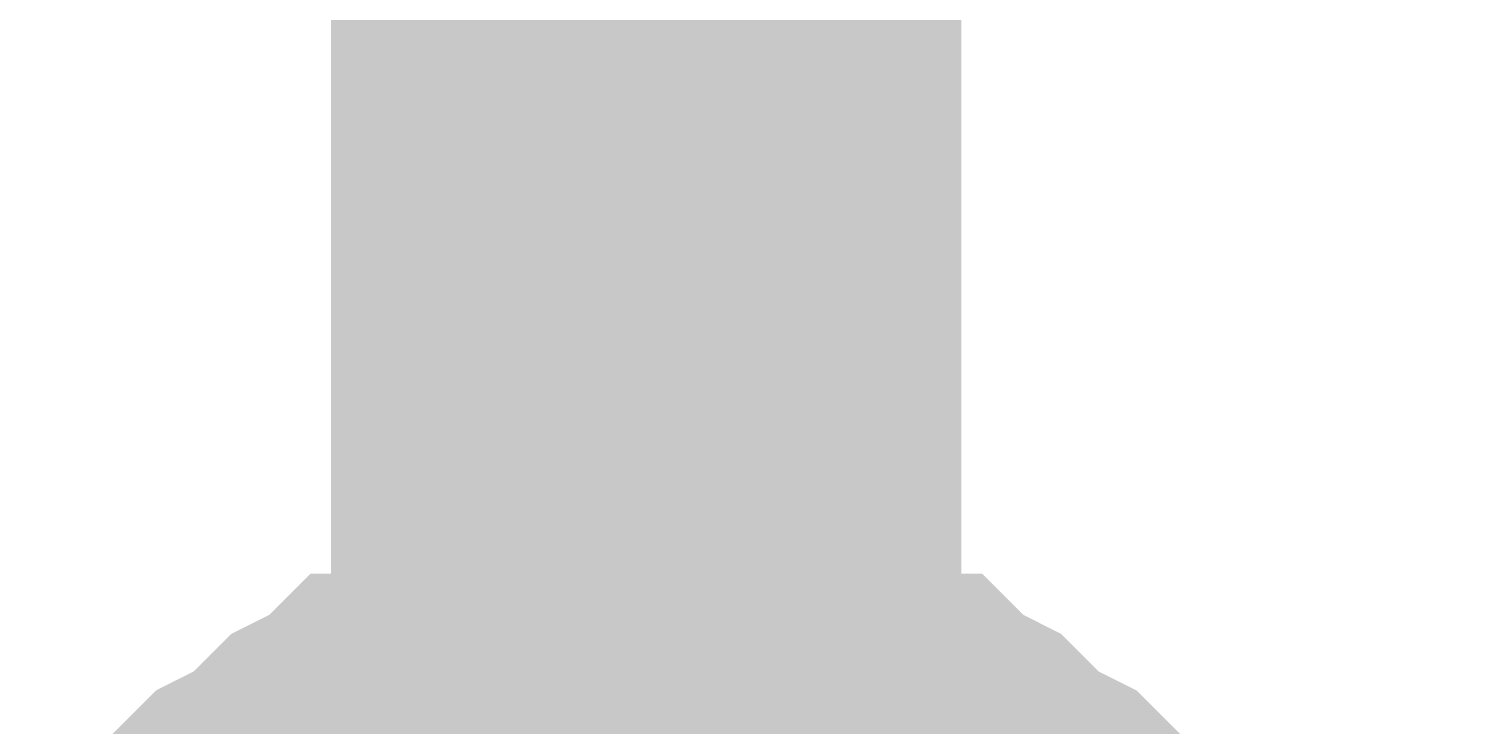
# Model space of a CAD drawing. Header units: inches. Extents: x 0 to 841, y 0 to 594.
# Drawn here: x 471.779 to 473.499, y 265.662 to 266.489 of the extents above; entities that cross this region are included whole.
import ezdxf

# ---------------------------------------------------------------- set-up
doc = ezdxf.new("R2010")
doc.units = ezdxf.units.IN
doc.layers.add('Sheet', color=255, linetype='Continuous')

msp = doc.modelspace()

# ---------------------------------------------------------------- linework, layer by layer
at = {"layer": 'Sheet'}
for points in [[(487.5141, 269.9816, 0.7493, 0.7493, 0), (472.5123, 269.9816, 0.7493, 0.7493, 0), (472.5123, 264.9957, 0.7493, 0.7493, 0), (472.5123, 259.9873, 0.7493, 0.7493, 0)], [(471.9284, 265.4673, 0.2997, 0.2997, 0), (471.9508, 265.5123, 0.2997, 0.2997, 0), (471.9733, 265.5347, 0.2997, 0.2997, 0), (471.9958, 265.5572, 0.2997, 0.2997, 0), (472.0182, 265.5796, 0.2997, 0.2997, 0), (472.0631, 265.6021, 0.2997, 0.2997, 0), (472.0856, 265.6245, 0.2997, 0.2997, 0), (472.108, 265.647, 0.2997, 0.2997, 0), (472.153, 265.6695, 0.2997, 0.2997, 0), (472.1754, 265.6919, 0.2997, 0.2997, 0), (472.2203, 265.6919, 0.2997, 0.2997, 0), (472.2428, 265.7144, 0.2997, 0.2997, 0), (472.2877, 265.7144, 0.2997, 0.2997, 0), (472.3102, 265.7368, 0.2997, 0.2997, 0), (472.3551, 265.7368, 0.2997, 0.2997, 0), (472.4, 265.7593, 0.2997, 0.2997, 0), (472.4225, 265.7593, 0.2997, 0.2997, 0), (472.4674, 265.7593, 0.2997, 0.2997, 0), (472.5123, 265.7593, 0.2997, 0.2997, 0)], [(471.9284, 265.4673, 0.2997, 0.2997, 0), (471.9508, 265.5123, 0.2997, 0.2997, 0), (471.9733, 265.5347, 0.2997, 0.2997, 0), (471.9958, 265.5572, 0.2997, 0.2997, 0), (472.0182, 265.5796, 0.2997, 0.2997, 0), (472.0631, 265.6021, 0.2997, 0.2997, 0), (472.0856, 265.6245, 0.2997, 0.2997, 0), (472.108, 265.647, 0.2997, 0.2997, 0), (472.153, 265.6695, 0.2997, 0.2997, 0), (472.1754, 265.6919, 0.2997, 0.2997, 0), (472.2203, 265.6919, 0.2997, 0.2997, 0), (472.2428, 265.7144, 0.2997, 0.2997, 0), (472.2877, 265.7144, 0.2997, 0.2997, 0), (472.3102, 265.7368, 0.2997, 0.2997, 0), (472.3551, 265.7368, 0.2997, 0.2997, 0), (472.4, 265.7593, 0.2997, 0.2997, 0), (472.4225, 265.7593, 0.2997, 0.2997, 0), (472.4674, 265.7593, 0.2997, 0.2997, 0), (472.5123, 265.7593, 0.2997, 0.2997, 0)], [(472.5123, 265.7593, 0.2997, 0.2997, 0), (472.5123, 265.7593, 0.2997, 0.2997, 0)], [(472.5123, 265.7593, 0.2997, 0.2997, 0), (472.5572, 265.7593, 0.2997, 0.2997, 0), (472.6021, 265.7593, 0.2997, 0.2997, 0), (472.6246, 265.7593, 0.2997, 0.2997, 0), (472.6695, 265.7368, 0.2997, 0.2997, 0), (472.7144, 265.7368, 0.2997, 0.2997, 0), (472.7369, 265.7144, 0.2997, 0.2997, 0), (472.7818, 265.7144, 0.2997, 0.2997, 0), (472.8042, 265.6919, 0.2997, 0.2997, 0), (472.8492, 265.6919, 0.2997, 0.2997, 0), (472.8716, 265.6695, 0.2997, 0.2997, 0), (472.9165, 265.647, 0.2997, 0.2997, 0), (472.939, 265.6245, 0.2997, 0.2997, 0), (472.9614, 265.6021, 0.2997, 0.2997, 0), (473.0064, 265.5796, 0.2997, 0.2997, 0), (473.0288, 265.5572, 0.2997, 0.2997, 0), (473.0513, 265.5347, 0.2997, 0.2997, 0), (473.0737, 265.5123, 0.2997, 0.2997, 0), (473.0962, 265.4673, 0.2997, 0.2997, 0)], [(472.5123, 265.7593, 0.2997, 0.2997, 0), (472.5123, 265.7593, 0.2997, 0.2997, 0)], [(472.5123, 265.7593, 0.2997, 0.2997, 0), (472.5572, 265.7593, 0.2997, 0.2997, 0), (472.6021, 265.7593, 0.2997, 0.2997, 0), (472.6246, 265.7593, 0.2997, 0.2997, 0), (472.6695, 265.7368, 0.2997, 0.2997, 0), (472.7144, 265.7368, 0.2997, 0.2997, 0), (472.7369, 265.7144, 0.2997, 0.2997, 0), (472.7818, 265.7144, 0.2997, 0.2997, 0), (472.8042, 265.6919, 0.2997, 0.2997, 0), (472.8492, 265.6919, 0.2997, 0.2997, 0), (472.8716, 265.6695, 0.2997, 0.2997, 0), (472.9165, 265.647, 0.2997, 0.2997, 0), (472.939, 265.6245, 0.2997, 0.2997, 0), (472.9614, 265.6021, 0.2997, 0.2997, 0), (473.0064, 265.5796, 0.2997, 0.2997, 0), (473.0288, 265.5572, 0.2997, 0.2997, 0), (473.0513, 265.5347, 0.2997, 0.2997, 0), (473.0737, 265.5123, 0.2997, 0.2997, 0), (473.0962, 265.4673, 0.2997, 0.2997, 0)], [(472.0631, 265.6021, 0.0991, 0.0991, 0), (472.0856, 265.6245, 0.0991, 0.0991, 0), (472.108, 265.647, 0.0991, 0.0991, 0), (472.153, 265.6695, 0.0991, 0.0991, 0), (472.1754, 265.6919, 0.0991, 0.0991, 0), (472.2203, 265.6919, 0.0991, 0.0991, 0), (472.2428, 265.7144, 0.0991, 0.0991, 0), (472.2877, 265.7144, 0.0991, 0.0991, 0), (472.3102, 265.7368, 0.0991, 0.0991, 0), (472.3551, 265.7368, 0.0991, 0.0991, 0), (472.4, 265.7593, 0.0991, 0.0991, 0), (472.4225, 265.7593, 0.0991, 0.0991, 0), (472.4674, 265.7593, 0.0991, 0.0991, 0), (472.5123, 265.7593, 0.0991, 0.0991, 0)], [(472.0631, 265.6021, 0.0991, 0.0991, 0), (472.0856, 265.6245, 0.0991, 0.0991, 0), (472.108, 265.647, 0.0991, 0.0991, 0), (472.153, 265.6695, 0.0991, 0.0991, 0), (472.1754, 265.6919, 0.0991, 0.0991, 0), (472.2203, 265.6919, 0.0991, 0.0991, 0), (472.2428, 265.7144, 0.0991, 0.0991, 0), (472.2877, 265.7144, 0.0991, 0.0991, 0), (472.3102, 265.7368, 0.0991, 0.0991, 0), (472.3551, 265.7368, 0.0991, 0.0991, 0), (472.4, 265.7593, 0.0991, 0.0991, 0), (472.4225, 265.7593, 0.0991, 0.0991, 0), (472.4674, 265.7593, 0.0991, 0.0991, 0), (472.5123, 265.7593, 0.0991, 0.0991, 0)], [(472.5123, 265.7593, 0.0991, 0.0991, 0), (472.5123, 265.7593, 0.0991, 0.0991, 0)], [(472.5123, 265.7593, 0.0991, 0.0991, 0), (472.5572, 265.7593, 0.0991, 0.0991, 0), (472.6021, 265.7593, 0.0991, 0.0991, 0), (472.6246, 265.7593, 0.0991, 0.0991, 0), (472.6695, 265.7368, 0.0991, 0.0991, 0), (472.7144, 265.7368, 0.0991, 0.0991, 0), (472.7369, 265.7144, 0.0991, 0.0991, 0), (472.7818, 265.7144, 0.0991, 0.0991, 0), (472.8042, 265.6919, 0.0991, 0.0991, 0), (472.8492, 265.6919, 0.0991, 0.0991, 0), (472.8716, 265.6695, 0.0991, 0.0991, 0), (472.9165, 265.647, 0.0991, 0.0991, 0), (472.939, 265.6245, 0.0991, 0.0991, 0), (472.9614, 265.6021, 0.0991, 0.0991, 0)], [(472.5123, 265.7593, 0.0991, 0.0991, 0), (472.5123, 265.7593, 0.0991, 0.0991, 0)], [(472.5123, 265.7593, 0.0991, 0.0991, 0), (472.5572, 265.7593, 0.0991, 0.0991, 0), (472.6021, 265.7593, 0.0991, 0.0991, 0), (472.6246, 265.7593, 0.0991, 0.0991, 0), (472.6695, 265.7368, 0.0991, 0.0991, 0), (472.7144, 265.7368, 0.0991, 0.0991, 0), (472.7369, 265.7144, 0.0991, 0.0991, 0), (472.7818, 265.7144, 0.0991, 0.0991, 0), (472.8042, 265.6919, 0.0991, 0.0991, 0), (472.8492, 265.6919, 0.0991, 0.0991, 0), (472.8716, 265.6695, 0.0991, 0.0991, 0), (472.9165, 265.647, 0.0991, 0.0991, 0), (472.939, 265.6245, 0.0991, 0.0991, 0), (472.9614, 265.6021, 0.0991, 0.0991, 0)]]:
    msp.add_lwpolyline(points, format="xyseb", dxfattribs=at)

doc.saveas('drawing.dxf')
